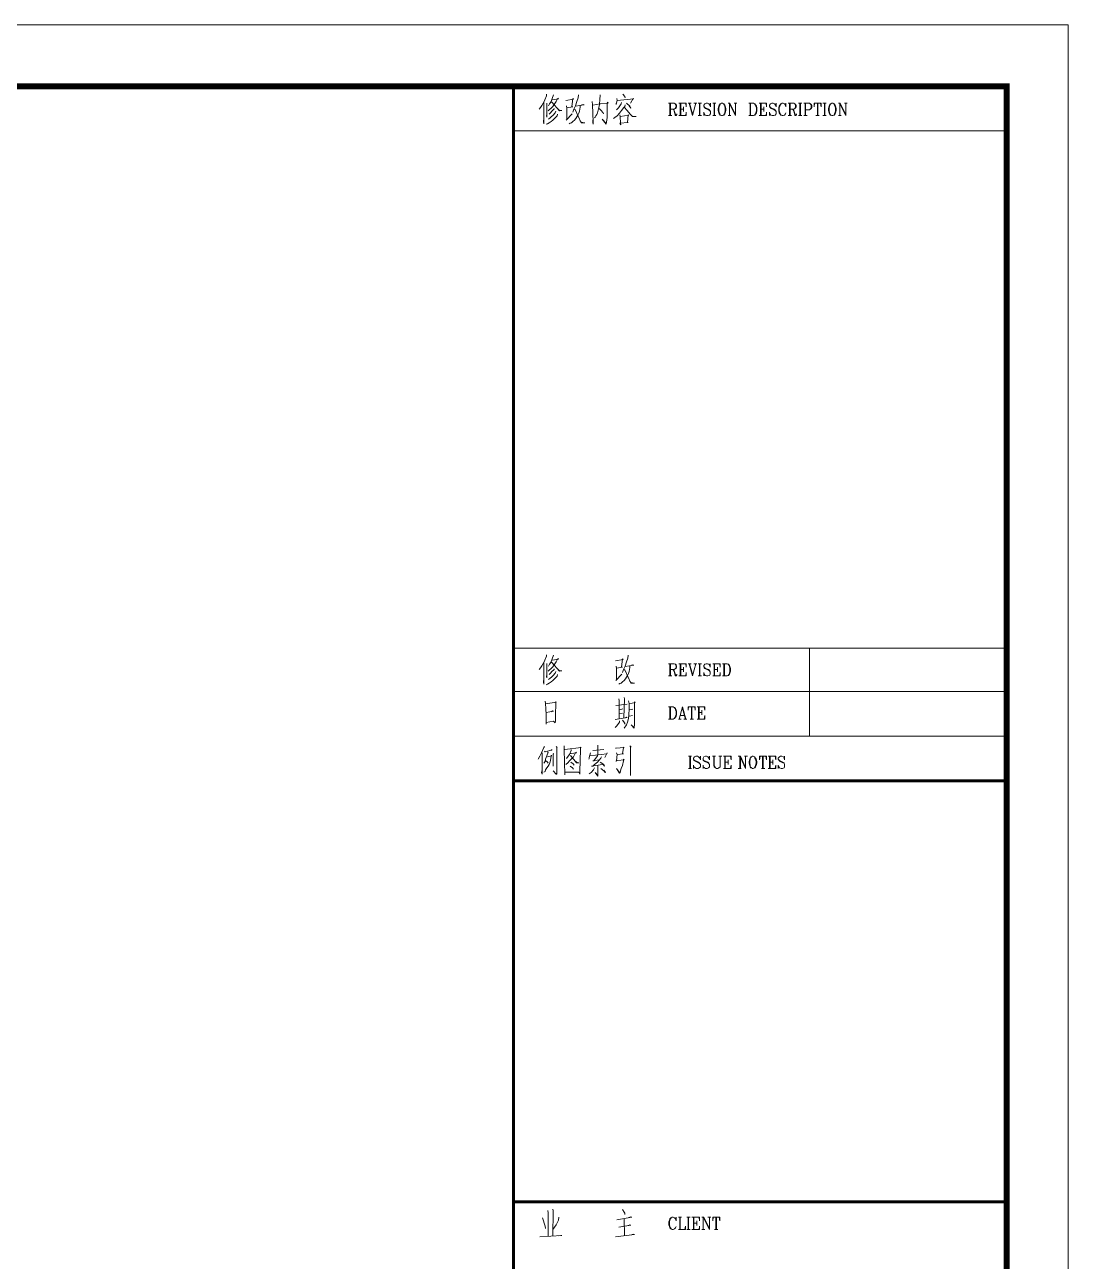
# Model space of a CAD drawing. Extents: x 1332633 to 1595679, y 264824 to 640777.
# Drawn here: x 1393368 to 1401833, y 459457 to 469489 of the extents above; entities that cross this region are included whole.
import ezdxf
from ezdxf.enums import TextEntityAlignment as Align

# ---------------------------------------------------------------- set-up
doc = ezdxf.new("R2010")
doc.units = 0
doc.header["$LTSCALE"] = 1000
doc.header["$MEASUREMENT"] = 0
doc.layers.get('0').update_dxf_attribs({"linetype": 'CONTINUOUS'})
doc.layers.add('_公共_图框', color=4, linetype='CONTINUOUS', lineweight=5)
doc.styles.add('图框文字', font='SIMKAI.TTF')

# ---------------------------------------------------------------- blocks, each defined once
blk = doc.blocks.new('vvxv')
at = {"color": 4, "lineweight": 0}
for points in [[(-4249, 23845), (-4253, 23835), (-4272, 23793), (-4286, 23765), (-4300, 23741)], [(-4267, 23793), (-4267, 23619), (-4272, 23633), (-4267, 23652)], [(-4225, 23798), (-4220, 23798), (-4230, 23769), (-4239, 23741), (-4244, 23722), (-4253, 23708)], [(-4249, 23807), (-4244, 23802), (-4187, 23817), (-4192, 23817), (-4197, 23812)], [(-4154, 23845), (-4145, 23835), (-4149, 23835), (-4149, 23633), (-4149, 23619), (-4154, 23619), (-4178, 23647), (-4154, 23619), (-4149, 23628)], [(-4178, 23788), (-4173, 23784), (-4178, 23784), (-4178, 23685), (-4178, 23699), (-4178, 23708)], [(-4088, 23850), (-4088, 23821), (-4083, 23614), (-4083, 23637), (-3970, 23637), (-3980, 23637), (-3994, 23637)], [(-4083, 23821), (-3951, 23835), (-3956, 23840), (-3956, 23821), (-3961, 23642), (-3961, 23619), (-3970, 23637)], [(-4041, 23788), (-4032, 23788), (-3989, 23793), (-3994, 23798), (-4013, 23760), (-4032, 23741), (-4046, 23727), (-4060, 23713), (-4074, 23699)], [(-4032, 23821), (-4032, 23812), (-4046, 23779), (-4065, 23755), (-4069, 23746)], [(-3876, 23793), (-3881, 23774), (-3885, 23755), (-3885, 23746), (-3890, 23741)], [(-3881, 23769), (-3744, 23784), (-3739, 23793), (-3758, 23755)], [(-3857, 23812), (-3767, 23821)], [(-3815, 23854), (-3815, 23845), (-3815, 23779)], [(-3673, 23831), (-3668, 23831), (-3602, 23835), (-3607, 23840), (-3607, 23835), (-3617, 23784), (-3607, 23784), (-3659, 23779), (-3664, 23793), (-3659, 23779), (-3664, 23727), (-3668, 23722), (-3668, 23727), (-3654, 23732), (-3602, 23736), (-3607, 23741), (-3607, 23727), (-3617, 23689), (-3626, 23666), (-3631, 23647), (-3635, 23633), (-3640, 23628), (-3664, 23666), (-3640, 23633), (-3635, 23637)], [(-3555, 23850), (-3546, 23840), (-3550, 23845), (-3550, 23609), (-3550, 23628), (-3550, 23656)], [(-4225, 23760), (-4192, 23769), (-4192, 23774), (-4197, 23751), (-4201, 23732), (-4206, 23713), (-4211, 23699), (-4220, 23685), (-4230, 23670), (-4239, 23656), (-4244, 23642), (-4253, 23637)], [(-4239, 23732), (-4225, 23718), (-4220, 23708)], [(-4041, 23769), (-4036, 23769), (-3989, 23713), (-3970, 23713), (-3989, 23718), (-3994, 23722)], [(-4041, 23685), (-4022, 23670), (-4013, 23661)], [(-4036, 23718), (-4017, 23703), (-4008, 23694)], [(-3786, 23760), (-3791, 23751), (-3819, 23718), (-3843, 23699), (-3857, 23685), (-3866, 23685), (-3777, 23699)], [(-3819, 23774), (-3819, 23769), (-3848, 23727), (-3857, 23727), (-3805, 23736)], [(-3815, 23694), (-3815, 23685), (-3815, 23604), (-3838, 23633), (-3815, 23609)], [(-3796, 23718), (-3767, 23699), (-3763, 23685), (-3772, 23699)], [(-3079, 23765), (-3055, 23765)], [(-3069, 23666), (-3069, 23765)], [(-3065, 23765), (-3065, 23666)], [(-2989, 23751), (-2984, 23765), (-2984, 23736), (-2989, 23751), (-2999, 23760), (-3008, 23765), (-3022, 23765), (-3032, 23760), (-3041, 23751), (-3041, 23741), (-3036, 23732), (-3032, 23727), (-3022, 23722), (-2999, 23713), (-2994, 23708), (-2984, 23699)], [(-3041, 23741), (-3032, 23732), (-3022, 23727), (-2999, 23718), (-2994, 23713), (-2989, 23708), (-2984, 23699), (-2984, 23680), (-2994, 23670), (-3003, 23666), (-3017, 23666), (-3027, 23670), (-3036, 23680), (-3041, 23694), (-3041, 23666), (-3036, 23680)], [(-2914, 23751), (-2909, 23765), (-2909, 23736), (-2914, 23751), (-2923, 23760), (-2933, 23765), (-2942, 23765), (-2956, 23760), (-2961, 23751), (-2961, 23741), (-2961, 23732), (-2956, 23727), (-2947, 23722), (-2923, 23713), (-2918, 23708), (-2909, 23699)], [(-2961, 23741), (-2956, 23732), (-2947, 23727), (-2923, 23718), (-2918, 23713), (-2914, 23708), (-2909, 23699), (-2909, 23680), (-2918, 23670), (-2928, 23666), (-2942, 23666), (-2951, 23670), (-2961, 23680), (-2961, 23694), (-2961, 23666), (-2961, 23680)], [(-2885, 23765), (-2862, 23765)], [(-2876, 23765), (-2876, 23694), (-2871, 23680), (-2862, 23670), (-2852, 23666), (-2843, 23666), (-2834, 23670), (-2824, 23680), (-2824, 23694), (-2824, 23765)], [(-2871, 23765), (-2871, 23694), (-2867, 23680), (-2862, 23670), (-2852, 23666)], [(-2834, 23765), (-2810, 23765)], [(-2796, 23765), (-2735, 23765), (-2735, 23736), (-2739, 23765)], [(-2796, 23666), (-2735, 23666), (-2735, 23694), (-2739, 23666)], [(-2786, 23666), (-2786, 23765)], [(-2782, 23765), (-2782, 23666)], [(-2782, 23718), (-2758, 23718)], [(-2758, 23736), (-2758, 23699)], [(-2678, 23765), (-2659, 23765)], [(-2664, 23666), (-2664, 23765)], [(-2659, 23755), (-2617, 23666), (-2617, 23765)], [(-2659, 23666), (-2659, 23765), (-2617, 23675)], [(-2626, 23765), (-2602, 23765)], [(-2560, 23765), (-2574, 23760), (-2579, 23751), (-2584, 23741), (-2588, 23722), (-2588, 23708), (-2584, 23689), (-2579, 23680), (-2574, 23670), (-2560, 23666), (-2555, 23666), (-2541, 23670), (-2536, 23680), (-2532, 23689), (-2527, 23708), (-2527, 23722), (-2532, 23741), (-2536, 23751), (-2541, 23760), (-2555, 23765), (-2560, 23765), (-2569, 23760), (-2579, 23751), (-2579, 23741), (-2584, 23722), (-2584, 23708), (-2579, 23689), (-2579, 23680), (-2569, 23670), (-2560, 23666)], [(-2555, 23666), (-2546, 23670), (-2541, 23680), (-2536, 23689), (-2532, 23708), (-2532, 23722), (-2536, 23741), (-2541, 23751), (-2546, 23760), (-2555, 23765)], [(-2499, 23765), (-2503, 23736), (-2503, 23765), (-2447, 23765), (-2447, 23736), (-2452, 23765)], [(-2480, 23666), (-2480, 23765)], [(-2475, 23765), (-2475, 23666)], [(-2433, 23765), (-2371, 23765), (-2371, 23736), (-2376, 23765)], [(-2433, 23666), (-2371, 23666), (-2371, 23694), (-2376, 23666)], [(-2423, 23666), (-2423, 23765)], [(-2418, 23765), (-2418, 23666)], [(-2418, 23718), (-2395, 23718)], [(-2395, 23736), (-2395, 23699)], [(-2305, 23751), (-2301, 23765), (-2301, 23736), (-2305, 23751), (-2310, 23760), (-2324, 23765), (-2334, 23765), (-2343, 23760), (-2352, 23751), (-2352, 23741), (-2348, 23732), (-2343, 23727), (-2338, 23722), (-2315, 23713), (-2305, 23708), (-2301, 23699)], [(-2352, 23741), (-2343, 23732), (-2338, 23727), (-2315, 23718), (-2305, 23713), (-2305, 23708), (-2301, 23699), (-2301, 23680), (-2305, 23670), (-2319, 23666), (-2329, 23666), (-2343, 23670), (-2348, 23680), (-2352, 23694), (-2352, 23666), (-2348, 23680)], [(-3843, 23670), (-3852, 23656), (-3871, 23633), (-3885, 23623)], [(-3791, 23666), (-3767, 23647), (-3758, 23637), (-3753, 23633), (-3767, 23652)], [(-3079, 23666), (-3055, 23666)], [(-2678, 23666), (-2654, 23666)], [(-2489, 23666), (-2461, 23666)]]:
    blk.add_lwpolyline(points, dxfattribs=at)
at = {"layer": '_公共_图框'}
for p, q in [((-4233, 29124), (-4247, 29092)), ((-4232, 29136), (-4233, 29124)), ((-4186, 29102), (-4195, 29078)), ((-4189, 29094), (-4183, 29092)), ((-4175, 29132), (-4186, 29102)), ((-4183, 29092), (-4136, 29100)), ((-4139, 29104), (-4155, 29077)), ((-4136, 29100), (-4139, 29104)), ((-4076, 29086), (-4013, 29096)), ((-4019, 29102), (-4027, 29033)), ((-4013, 29096), (-4019, 29102)), ((-3975, 29108), (-3985, 29077)), ((-3972, 29132), (-3975, 29108)), ((-3797, 29130), (-3799, 29090)), ((-3662, 29102), (-3660, 29086)), ((-3660, 29085), (-3525, 29098)), ((-3613, 29138), (-3596, 29118)), ((-3593, 29106), (-3601, 29124)), ((-3596, 29118), (-3593, 29106)), ((-3530, 29102), (-3552, 29065)), ((-3525, 29098), (-3530, 29102)), ((-4282, 29029), (-4291, 29016)), ((-4271, 29045), (-4282, 29029)), ((-4260, 29065), (-4271, 29045)), ((-4247, 29088), (-4260, 29065)), ((-4254, 29069), (-4254, 28896)), ((-4247, 29092), (-4247, 29088)), ((-4230, 29063), (-4230, 28949)), ((-4210, 29010), (-4219, 29002)), ((-4208, 29057), (-4216, 29043)), ((-4195, 29023), (-4210, 29010)), ((-4206, 29061), (-4208, 29057)), ((-4195, 29078), (-4206, 29061)), ((-4188, 28998), (-4200, 28984)), ((-4195, 29075), (-4189, 29073)), ((-4181, 29037), (-4195, 29023)), ((-4189, 29073), (-4128, 29002)), ((-4172, 29014), (-4188, 28998)), ((-4169, 29053), (-4181, 29037)), ((-4170, 29016), (-4172, 29014)), ((-4169, 29021), (-4170, 29016)), ((-4155, 29077), (-4169, 29053)), ((-4156, 28998), (-4159, 28990)), ((-4128, 29004), (-4136, 29012)), ((-4107, 29004), (-4128, 29004)), ((-4128, 29002), (-4107, 29004)), ((-4070, 29043), (-4066, 29021)), ((-4066, 29025), (-4070, 29043)), ((-4066, 29021), (-4068, 28933)), ((-4019, 29033), (-4066, 29025)), ((-4027, 29033), (-4019, 29033)), ((-4013, 29006), (-4019, 28992)), ((-4007, 29021), (-4013, 29006)), ((-3997, 29043), (-4007, 29021)), ((-4005, 29014), (-4000, 29012)), ((-4000, 29012), (-3951, 28905)), ((-3985, 29077), (-3997, 29043)), ((-3997, 29039), (-3926, 29051)), ((-3964, 29000), (-3970, 28982)), ((-3958, 29031), (-3964, 29000)), ((-3958, 29043), (-3958, 29031)), ((-3934, 29053), (-3947, 29049)), ((-3926, 29051), (-3934, 29053)), ((-3863, 29077), (-3859, 29051)), ((-3859, 29051), (-3854, 28911)), ((-3857, 29047), (-3797, 29057)), ((-3813, 29006), (-3819, 28984)), ((-3807, 29029), (-3813, 29006)), ((-3802, 29053), (-3807, 29029)), ((-3805, 29020), (-3788, 29004)), ((-3799, 29090), (-3802, 29057)), ((-3802, 29057), (-3802, 29053)), ((-3797, 29057), (-3794, 29057)), ((-3794, 29057), (-3733, 29065)), ((-3788, 29004), (-3774, 28988)), ((-3737, 29071), (-3739, 29067)), ((-3739, 29067), (-3739, 29025)), ((-3739, 29025), (-3739, 28990)), ((-3733, 29065), (-3737, 29071)), ((-3668, 29061), (-3662, 29075)), ((-3665, 29063), (-3668, 29053)), ((-3668, 29053), (-3668, 29061)), ((-3662, 29077), (-3665, 29063)), ((-3648, 29027), (-3663, 29010)), ((-3660, 29086), (-3662, 29077)), ((-3626, 29059), (-3648, 29027)), ((-3623, 29004), (-3641, 28982)), ((-3624, 29069), (-3626, 29059)), ((-3604, 29029), (-3623, 29004)), ((-3597, 29037), (-3604, 29029)), ((-3602, 29031), (-3579, 29004)), ((-3594, 29049), (-3597, 29037)), ((-3583, 29063), (-3556, 29039)), ((-3579, 29004), (-3553, 28974)), ((-3549, 29023), (-3561, 29043)), ((-3556, 29039), (-3549, 29023)), ((-3242, 29063), (-3197, 29063)), ((-3231, 29063), (-3231, 28963)), ((-3227, 29063), (-3227, 28963)), ((-3197, 29015), (-3227, 29015)), ((-3208, 29015), (-3200, 29010)), ((-3200, 29010), (-3197, 29005)), ((-3200, 29010), (-3197, 29001)), ((-3197, 29063), (-3185, 29058)), ((-3197, 29063), (-3189, 29058)), ((-3185, 29020), (-3197, 29015)), ((-3189, 29020), (-3197, 29015)), ((-3197, 29005), (-3185, 28972)), ((-3197, 29001), (-3189, 28967)), ((-3189, 29058), (-3185, 29053)), ((-3185, 29025), (-3189, 29020)), ((-3185, 29058), (-3181, 29053)), ((-3185, 29053), (-3181, 29044)), ((-3181, 29034), (-3185, 29025)), ((-3181, 29025), (-3185, 29020)), ((-3181, 29053), (-3178, 29044)), ((-3181, 29044), (-3181, 29034)), ((-3178, 29034), (-3181, 29025)), ((-3178, 29044), (-3178, 29034)), ((-3159, 29063), (-3098, 29063)), ((-3147, 29063), (-3147, 28963)), ((-3143, 29063), (-3143, 28963)), ((-3143, 29015), (-3121, 29015)), ((-3121, 29034), (-3121, 28996)), ((-3098, 29034), (-3101, 29063)), ((-3098, 29063), (-3098, 29034)), ((-3082, 29063), (-3060, 29063)), ((-3075, 29063), (-3048, 28963)), ((-3071, 29063), (-3048, 28977)), ((-3022, 29063), (-3048, 28963)), ((-3037, 29063), (-3014, 29063)), ((-3002, 29063), (-2976, 29063)), ((-2991, 29063), (-2991, 28963)), ((-2987, 29063), (-2987, 28963)), ((-2949, 29058), (-2957, 29048)), ((-2957, 29048), (-2957, 29039)), ((-2957, 29039), (-2953, 29029)), ((-2957, 29039), (-2949, 29029)), ((-2953, 29029), (-2949, 29025)), ((-2938, 29063), (-2949, 29058)), ((-2949, 29029), (-2942, 29025)), ((-2949, 29025), (-2942, 29020)), ((-2942, 29025), (-2919, 29015)), ((-2942, 29020), (-2919, 29010)), ((-2926, 29063), (-2938, 29063)), ((-2915, 29058), (-2926, 29063)), ((-2919, 29015), (-2911, 29010)), ((-2919, 29010), (-2911, 29005)), ((-2907, 29048), (-2915, 29058)), ((-2911, 29010), (-2907, 29005)), ((-2911, 29005), (-2903, 28996)), ((-2907, 29048), (-2903, 29063)), ((-2903, 29034), (-2907, 29048)), ((-2907, 29005), (-2903, 28996)), ((-2903, 29063), (-2903, 29034)), ((-2903, 28996), (-2903, 28977)), ((-2884, 29063), (-2858, 29063)), ((-2873, 29063), (-2873, 28963)), ((-2869, 29063), (-2869, 28963)), ((-2835, 29039), (-2839, 29020)), ((-2839, 29020), (-2839, 29005)), ((-2839, 29005), (-2835, 28986)), ((-2831, 29048), (-2835, 29039)), ((-2831, 29039), (-2835, 29020)), ((-2835, 29020), (-2835, 29005)), ((-2835, 29005), (-2831, 28986)), ((-2824, 29058), (-2831, 29048)), ((-2827, 29048), (-2831, 29039)), ((-2820, 29058), (-2827, 29048)), ((-2812, 29063), (-2824, 29058)), ((-2812, 29063), (-2820, 29058)), ((-2805, 29063), (-2812, 29063)), ((-2793, 29058), (-2805, 29063)), ((-2797, 29058), (-2805, 29063)), ((-2789, 29048), (-2797, 29058)), ((-2785, 29048), (-2793, 29058)), ((-2785, 29039), (-2789, 29048)), ((-2782, 29039), (-2785, 29048)), ((-2782, 29020), (-2785, 29039)), ((-2785, 28986), (-2782, 29005)), ((-2778, 29020), (-2782, 29039)), ((-2782, 29005), (-2782, 29020)), ((-2782, 28986), (-2778, 29005)), ((-2778, 29005), (-2778, 29020)), ((-2759, 29063), (-2744, 29063)), ((-2747, 29063), (-2747, 28963)), ((-2744, 29063), (-2698, 28972)), ((-2744, 29053), (-2698, 28963)), ((-2709, 29063), (-2687, 29063)), ((-2698, 28963), (-2698, 29063)), ((-2591, 29063), (-2553, 29063)), ((-2580, 29063), (-2580, 28963)), ((-2576, 29063), (-2576, 28963)), ((-2553, 29063), (-2542, 29058)), ((-2553, 29063), (-2546, 29058)), ((-2546, 29058), (-2538, 29048)), ((-2542, 29058), (-2534, 29048)), ((-2538, 29048), (-2534, 29039)), ((-2534, 29048), (-2530, 29039)), ((-2534, 29039), (-2530, 29025)), ((-2530, 29001), (-2534, 28986)), ((-2530, 29039), (-2527, 29025)), ((-2530, 29025), (-2530, 29001)), ((-2527, 29001), (-2530, 28986)), ((-2527, 29025), (-2527, 29001)), ((-2508, 29063), (-2447, 29063)), ((-2496, 29063), (-2496, 28963)), ((-2492, 29063), (-2492, 28963)), ((-2492, 29015), (-2469, 29015)), ((-2469, 29034), (-2469, 28996)), ((-2447, 29034), (-2450, 29063)), ((-2447, 29063), (-2447, 29034)), ((-2416, 29058), (-2424, 29048)), ((-2424, 29048), (-2424, 29039)), ((-2424, 29039), (-2416, 29029)), ((-2424, 29039), (-2420, 29029)), ((-2420, 29029), (-2416, 29025)), ((-2405, 29063), (-2416, 29058)), ((-2416, 29029), (-2409, 29025)), ((-2416, 29025), (-2409, 29020)), ((-2409, 29025), (-2386, 29015)), ((-2409, 29020), (-2386, 29010)), ((-2393, 29063), (-2405, 29063)), ((-2382, 29058), (-2393, 29063)), ((-2386, 29015), (-2378, 29010)), ((-2386, 29010), (-2378, 29005)), ((-2374, 29048), (-2382, 29058)), ((-2378, 29010), (-2374, 29005)), ((-2378, 29005), (-2370, 28996)), ((-2374, 29048), (-2370, 29063)), ((-2370, 29034), (-2374, 29048)), ((-2374, 29005), (-2370, 28996)), ((-2370, 29063), (-2370, 29034)), ((-2370, 28996), (-2370, 28977)), ((-2344, 29039), (-2348, 29025)), ((-2348, 29025), (-2348, 29001)), ((-2348, 29001), (-2344, 28986)), ((-2340, 29048), (-2344, 29039)), ((-2340, 29039), (-2344, 29025)), ((-2344, 29025), (-2344, 29001)), ((-2344, 29001), (-2340, 28986)), ((-2332, 29058), (-2340, 29048)), ((-2336, 29048), (-2340, 29039)), ((-2329, 29058), (-2336, 29048)), ((-2321, 29063), (-2332, 29058)), ((-2321, 29063), (-2329, 29058)), ((-2313, 29063), (-2321, 29063)), ((-2302, 29058), (-2313, 29063)), ((-2294, 29048), (-2302, 29058)), ((-2291, 29063), (-2294, 29048)), ((-2294, 29048), (-2291, 29034)), ((-2291, 29034), (-2291, 29063)), ((-2272, 29063), (-2226, 29063)), ((-2260, 29063), (-2260, 28963)), ((-2256, 29063), (-2256, 28963)), ((-2226, 29015), (-2256, 29015)), ((-2237, 29015), (-2230, 29010)), ((-2230, 29010), (-2226, 29005)), ((-2230, 29010), (-2226, 29001)), ((-2226, 29063), (-2214, 29058)), ((-2226, 29063), (-2218, 29058)), ((-2214, 29020), (-2226, 29015)), ((-2218, 29020), (-2226, 29015)), ((-2226, 29005), (-2214, 28972)), ((-2226, 29001), (-2218, 28967)), ((-2218, 29058), (-2214, 29053)), ((-2214, 29025), (-2218, 29020)), ((-2214, 29058), (-2211, 29053)), ((-2214, 29053), (-2211, 29044)), ((-2211, 29034), (-2214, 29025)), ((-2211, 29025), (-2214, 29020)), ((-2211, 29053), (-2207, 29044)), ((-2211, 29044), (-2211, 29034)), ((-2207, 29034), (-2211, 29025)), ((-2207, 29044), (-2207, 29034)), ((-2188, 29063), (-2161, 29063)), ((-2176, 29063), (-2176, 28963)), ((-2173, 29063), (-2173, 28963)), ((-2146, 29063), (-2100, 29063)), ((-2134, 29063), (-2134, 28963)), ((-2131, 29063), (-2131, 28963)), ((-2100, 29010), (-2131, 29010)), ((-2100, 29063), (-2089, 29058)), ((-2100, 29063), (-2093, 29058)), ((-2089, 29015), (-2100, 29010)), ((-2093, 29015), (-2100, 29010)), ((-2093, 29058), (-2089, 29053)), ((-2089, 29020), (-2093, 29015)), ((-2089, 29058), (-2085, 29053)), ((-2089, 29053), (-2085, 29044)), ((-2085, 29029), (-2089, 29020)), ((-2085, 29020), (-2089, 29015)), ((-2085, 29053), (-2081, 29044)), ((-2085, 29044), (-2085, 29029)), ((-2081, 29029), (-2085, 29020)), ((-2081, 29044), (-2081, 29029)), ((-2062, 29063), (-2005, 29063)), ((-2062, 29034), (-2062, 29063)), ((-2058, 29063), (-2062, 29034)), ((-2035, 29063), (-2035, 28963)), ((-2032, 29063), (-2032, 28963)), ((-2005, 29034), (-2009, 29063)), ((-2005, 29063), (-2005, 29034)), ((-1990, 29063), (-1963, 29063)), ((-1978, 29063), (-1978, 28963)), ((-1975, 29063), (-1975, 28963)), ((-1940, 29039), (-1944, 29020)), ((-1944, 29020), (-1944, 29005)), ((-1944, 29005), (-1940, 28986)), ((-1936, 29048), (-1940, 29039)), ((-1936, 29039), (-1940, 29020)), ((-1940, 29020), (-1940, 29005)), ((-1940, 29005), (-1936, 28986)), ((-1929, 29058), (-1936, 29048)), ((-1933, 29048), (-1936, 29039)), ((-1925, 29058), (-1933, 29048)), ((-1917, 29063), (-1929, 29058)), ((-1917, 29063), (-1925, 29058)), ((-1910, 29063), (-1917, 29063)), ((-1898, 29058), (-1910, 29063)), ((-1902, 29058), (-1910, 29063)), ((-1895, 29048), (-1902, 29058)), ((-1891, 29048), (-1898, 29058)), ((-1891, 29039), (-1895, 29048)), ((-1887, 29039), (-1891, 29048)), ((-1887, 29020), (-1891, 29039)), ((-1891, 28986), (-1887, 29005)), ((-1883, 29020), (-1887, 29039)), ((-1887, 29005), (-1887, 29020)), ((-1887, 28986), (-1883, 29005)), ((-1883, 29005), (-1883, 29020)), ((-1864, 29063), (-1849, 29063)), ((-1853, 29063), (-1853, 28963)), ((-1849, 29063), (-1803, 28972)), ((-1849, 29053), (-1803, 28963)), ((-1815, 29063), (-1792, 29063)), ((-1803, 28963), (-1803, 29063)), ((-4257, 28911), (-4254, 28941)), ((-4254, 28896), (-4257, 28911)), ((-4225, 28896), (-4236, 28892)), ((-4232, 28962), (-4230, 28972)), ((-4230, 28949), (-4232, 28962)), ((-4211, 28903), (-4225, 28896)), ((-4203, 28945), (-4216, 28935)), ((-4200, 28984), (-4211, 28974)), ((-4195, 28915), (-4211, 28903)), ((-4191, 28955), (-4203, 28945)), ((-4180, 28925), (-4195, 28915)), ((-4181, 28964), (-4191, 28955)), ((-4178, 28966), (-4181, 28964)), ((-4164, 28941), (-4180, 28925)), ((-4161, 28986), (-4178, 28966)), ((-4147, 28960), (-4164, 28941)), ((-4159, 28990), (-4161, 28986)), ((-4142, 28974), (-4147, 28960)), ((-4073, 28925), (-4024, 28978)), ((-4040, 28901), (-4049, 28897)), ((-4030, 28905), (-4040, 28901)), ((-4018, 28915), (-4030, 28905)), ((-4005, 28925), (-4018, 28915)), ((-3994, 28939), (-4005, 28925)), ((-3985, 28953), (-3994, 28939)), ((-3977, 28966), (-3985, 28953)), ((-3970, 28982), (-3977, 28966)), ((-3950, 28909), (-3958, 28921)), ((-3951, 28905), (-3922, 28903)), ((-3922, 28903), (-3950, 28909)), ((-3857, 28903), (-3855, 28929)), ((-3854, 28892), (-3857, 28903)), ((-3854, 28911), (-3854, 28892)), ((-3837, 28951), (-3843, 28945)), ((-3832, 28960), (-3837, 28951)), ((-3824, 28972), (-3832, 28960)), ((-3819, 28984), (-3824, 28972)), ((-3781, 28933), (-3748, 28899)), ((-3747, 28894), (-3781, 28933)), ((-3774, 28988), (-3769, 28976)), ((-3769, 28976), (-3772, 28984)), ((-3748, 28899), (-3745, 28919)), ((-3745, 28909), (-3747, 28894)), ((-3744, 28927), (-3745, 28909)), ((-3741, 28949), (-3744, 28927)), ((-3739, 28990), (-3741, 28986)), ((-3741, 28986), (-3741, 28953)), ((-3741, 28953), (-3741, 28949)), ((-3679, 28947), (-3690, 28939)), ((-3660, 28962), (-3679, 28947)), ((-3641, 28982), (-3660, 28962)), ((-3638, 28968), (-3635, 28956)), ((-3637, 28901), (-3571, 28907)), ((-3630, 28888), (-3637, 28901)), ((-3635, 28956), (-3632, 28901)), ((-3564, 28966), (-3634, 28956)), ((-3632, 28901), (-3630, 28888)), ((-3575, 28907), (-3569, 28970)), ((-3571, 28907), (-3575, 28907)), ((-3569, 28970), (-3564, 28966)), ((-3553, 28974), (-3534, 28955)), ((-3536, 28958), (-3549, 28970)), ((-3506, 28956), (-3536, 28958)), ((-3534, 28955), (-3506, 28956)), ((-3242, 28963), (-3216, 28963)), ((-3189, 28967), (-3185, 28963)), ((-3185, 28972), (-3181, 28967)), ((-3185, 28963), (-3178, 28963)), ((-3181, 28967), (-3178, 28967)), ((-3178, 28967), (-3174, 28972)), ((-3178, 28963), (-3174, 28972)), ((-3174, 28972), (-3174, 28977)), ((-3159, 28963), (-3098, 28963)), ((-3098, 28991), (-3101, 28963)), ((-3098, 28963), (-3098, 28991)), ((-3002, 28963), (-2976, 28963)), ((-2957, 28991), (-2957, 28963)), ((-2953, 28977), (-2957, 28991)), ((-2957, 28963), (-2953, 28977)), ((-2945, 28967), (-2953, 28977)), ((-2934, 28963), (-2945, 28967)), ((-2922, 28963), (-2934, 28963)), ((-2911, 28967), (-2922, 28963)), ((-2903, 28977), (-2911, 28967)), ((-2884, 28963), (-2858, 28963)), ((-2835, 28986), (-2831, 28977)), ((-2831, 28986), (-2827, 28977)), ((-2831, 28977), (-2824, 28967)), ((-2827, 28977), (-2820, 28967)), ((-2824, 28967), (-2812, 28963)), ((-2820, 28967), (-2812, 28963)), ((-2812, 28963), (-2805, 28963)), ((-2805, 28963), (-2793, 28967)), ((-2805, 28963), (-2797, 28967)), ((-2797, 28967), (-2789, 28977)), ((-2793, 28967), (-2785, 28977)), ((-2789, 28977), (-2785, 28986)), ((-2785, 28977), (-2782, 28986)), ((-2759, 28963), (-2736, 28963)), ((-2553, 28963), (-2591, 28963)), ((-2542, 28967), (-2553, 28963)), ((-2546, 28967), (-2553, 28963)), ((-2538, 28977), (-2546, 28967)), ((-2534, 28977), (-2542, 28967)), ((-2534, 28986), (-2538, 28977)), ((-2530, 28986), (-2534, 28977)), ((-2508, 28963), (-2447, 28963)), ((-2447, 28991), (-2450, 28963)), ((-2447, 28963), (-2447, 28991)), ((-2424, 28991), (-2424, 28963)), ((-2420, 28977), (-2424, 28991)), ((-2424, 28963), (-2420, 28977)), ((-2412, 28967), (-2420, 28977)), ((-2401, 28963), (-2412, 28967)), ((-2389, 28963), (-2401, 28963)), ((-2378, 28967), (-2389, 28963)), ((-2370, 28977), (-2378, 28967)), ((-2344, 28986), (-2340, 28977)), ((-2340, 28986), (-2336, 28977)), ((-2340, 28977), (-2332, 28967)), ((-2336, 28977), (-2329, 28967)), ((-2332, 28967), (-2321, 28963)), ((-2329, 28967), (-2321, 28963)), ((-2321, 28963), (-2313, 28963)), ((-2313, 28963), (-2302, 28967)), ((-2302, 28967), (-2294, 28977)), ((-2294, 28977), (-2291, 28986)), ((-2272, 28963), (-2245, 28963)), ((-2218, 28967), (-2214, 28963)), ((-2214, 28972), (-2211, 28967)), ((-2214, 28963), (-2207, 28963)), ((-2211, 28967), (-2207, 28967)), ((-2207, 28967), (-2203, 28972)), ((-2207, 28963), (-2203, 28972)), ((-2203, 28972), (-2203, 28977)), ((-2188, 28963), (-2161, 28963)), ((-2146, 28963), (-2119, 28963)), ((-2047, 28963), (-2020, 28963)), ((-1990, 28963), (-1963, 28963)), ((-1940, 28986), (-1936, 28977)), ((-1936, 28986), (-1933, 28977)), ((-1936, 28977), (-1929, 28967)), ((-1933, 28977), (-1925, 28967)), ((-1929, 28967), (-1917, 28963)), ((-1925, 28967), (-1917, 28963)), ((-1917, 28963), (-1910, 28963)), ((-1910, 28963), (-1898, 28967)), ((-1910, 28963), (-1902, 28967)), ((-1902, 28967), (-1895, 28977)), ((-1898, 28967), (-1891, 28977)), ((-1895, 28977), (-1891, 28986)), ((-1891, 28977), (-1887, 28986)), ((-1864, 28963), (-1841, 28963)), ((-500, 28838), (-4500, 28838)), ((-4500, 24641), (-500, 24641)), ((-4232, 24589), (-4233, 24578)), ((-4175, 24586), (-4186, 24556)), ((-3569, 24586), (-3572, 24562)), ((-2100, 24641), (-2100, 23929)), ((-4282, 24483), (-4291, 24469)), ((-4271, 24499), (-4282, 24483)), ((-4260, 24519), (-4271, 24499)), ((-4247, 24542), (-4260, 24519)), ((-4254, 24522), (-4254, 24349)), ((-4233, 24578), (-4247, 24546)), ((-4247, 24546), (-4247, 24542)), ((-4230, 24517), (-4230, 24402)), ((-4208, 24511), (-4216, 24497)), ((-4206, 24515), (-4208, 24511)), ((-4195, 24532), (-4206, 24515)), ((-4186, 24556), (-4195, 24532)), ((-4195, 24528), (-4189, 24526)), ((-4181, 24491), (-4195, 24477)), ((-4189, 24548), (-4183, 24546)), ((-4189, 24526), (-4128, 24456)), ((-4183, 24546), (-4136, 24554)), ((-4169, 24507), (-4181, 24491)), ((-4155, 24530), (-4169, 24507)), ((-4139, 24558), (-4155, 24530)), ((-4136, 24554), (-4139, 24558)), ((-3673, 24540), (-3610, 24550)), ((-3667, 24497), (-3664, 24475)), ((-3664, 24479), (-3667, 24497)), ((-3616, 24487), (-3664, 24479)), ((-3616, 24556), (-3624, 24487)), ((-3624, 24487), (-3616, 24487)), ((-3610, 24550), (-3616, 24556)), ((-3594, 24497), (-3604, 24475)), ((-3582, 24530), (-3594, 24497)), ((-3594, 24493), (-3523, 24505)), ((-3572, 24562), (-3582, 24530)), ((-3555, 24485), (-3561, 24454)), ((-3555, 24497), (-3555, 24485)), ((-3531, 24507), (-3544, 24503)), ((-3523, 24505), (-3531, 24507)), ((-3242, 24516), (-3197, 24516)), ((-3231, 24516), (-3231, 24417)), ((-3227, 24516), (-3227, 24417)), ((-3197, 24516), (-3189, 24512)), ((-3197, 24516), (-3185, 24512)), ((-3189, 24512), (-3185, 24507)), ((-3185, 24478), (-3189, 24474)), ((-3185, 24512), (-3181, 24507)), ((-3185, 24507), (-3181, 24497)), ((-3181, 24488), (-3185, 24478)), ((-3181, 24478), (-3185, 24474)), ((-3181, 24507), (-3178, 24497)), ((-3181, 24497), (-3181, 24488)), ((-3178, 24488), (-3181, 24478)), ((-3178, 24497), (-3178, 24488)), ((-3159, 24516), (-3098, 24516)), ((-3147, 24516), (-3147, 24417)), ((-3143, 24516), (-3143, 24417)), ((-3121, 24488), (-3121, 24450)), ((-3098, 24488), (-3102, 24516)), ((-3098, 24516), (-3098, 24488)), ((-3082, 24516), (-3060, 24516)), ((-3075, 24516), (-3048, 24417)), ((-3071, 24516), (-3048, 24431)), ((-3022, 24516), (-3048, 24417)), ((-3037, 24516), (-3014, 24516)), ((-3003, 24516), (-2976, 24516)), ((-2991, 24516), (-2991, 24417)), ((-2987, 24516), (-2987, 24417)), ((-2949, 24512), (-2957, 24502)), ((-2957, 24502), (-2957, 24493)), ((-2957, 24493), (-2953, 24483)), ((-2957, 24493), (-2949, 24483)), ((-2953, 24483), (-2949, 24478)), ((-2938, 24516), (-2949, 24512)), ((-2949, 24483), (-2942, 24478)), ((-2949, 24478), (-2942, 24474)), ((-2942, 24478), (-2919, 24469)), ((-2926, 24516), (-2938, 24516)), ((-2915, 24512), (-2926, 24516)), ((-2907, 24502), (-2915, 24512)), ((-2907, 24502), (-2904, 24516)), ((-2904, 24488), (-2907, 24502)), ((-2904, 24516), (-2904, 24488)), ((-2884, 24516), (-2824, 24516)), ((-2873, 24516), (-2873, 24417)), ((-2869, 24516), (-2869, 24417)), ((-2846, 24488), (-2846, 24450)), ((-2824, 24488), (-2827, 24516)), ((-2824, 24516), (-2824, 24488)), ((-2805, 24516), (-2766, 24516)), ((-2793, 24516), (-2793, 24417)), ((-2789, 24516), (-2789, 24417)), ((-2766, 24516), (-2755, 24512)), ((-2766, 24516), (-2759, 24512)), ((-2759, 24512), (-2751, 24502)), ((-2755, 24512), (-2748, 24502)), ((-2751, 24502), (-2748, 24493)), ((-2748, 24502), (-2744, 24493)), ((-2748, 24493), (-2744, 24478)), ((-2744, 24493), (-2740, 24478)), ((-2744, 24478), (-2744, 24455)), ((-2740, 24478), (-2740, 24455)), ((-4257, 24365), (-4254, 24395)), ((-4232, 24416), (-4230, 24426)), ((-4230, 24402), (-4232, 24416)), ((-4210, 24463), (-4219, 24456)), ((-4203, 24399), (-4216, 24389)), ((-4200, 24438), (-4211, 24428)), ((-4195, 24477), (-4210, 24463)), ((-4191, 24408), (-4203, 24399)), ((-4188, 24452), (-4200, 24438)), ((-4180, 24379), (-4195, 24369)), ((-4181, 24418), (-4191, 24408)), ((-4172, 24467), (-4188, 24452)), ((-4178, 24420), (-4181, 24418)), ((-4164, 24395), (-4180, 24379)), ((-4161, 24440), (-4178, 24420)), ((-4170, 24469), (-4172, 24467)), ((-4169, 24475), (-4170, 24469)), ((-4147, 24414), (-4164, 24395)), ((-4159, 24444), (-4161, 24440)), ((-4156, 24452), (-4159, 24444)), ((-4142, 24428), (-4147, 24414)), ((-4128, 24458), (-4136, 24465)), ((-4107, 24458), (-4128, 24458)), ((-4128, 24456), (-4107, 24458)), ((-3670, 24379), (-3621, 24432)), ((-3664, 24475), (-3665, 24387)), ((-3610, 24460), (-3616, 24446)), ((-3602, 24379), (-3615, 24369)), ((-3604, 24475), (-3610, 24460)), ((-3602, 24467), (-3597, 24465)), ((-3591, 24393), (-3602, 24379)), ((-3597, 24465), (-3549, 24359)), ((-3582, 24406), (-3591, 24393)), ((-3574, 24420), (-3582, 24406)), ((-3568, 24436), (-3574, 24420)), ((-3561, 24454), (-3568, 24436)), ((-3242, 24417), (-3216, 24417)), ((-3197, 24469), (-3227, 24469)), ((-3208, 24469), (-3201, 24464)), ((-3201, 24464), (-3197, 24459)), ((-3201, 24464), (-3197, 24455)), ((-3189, 24474), (-3197, 24469)), ((-3185, 24474), (-3197, 24469)), ((-3197, 24459), (-3185, 24426)), ((-3197, 24455), (-3189, 24421)), ((-3189, 24421), (-3185, 24417)), ((-3185, 24426), (-3181, 24421)), ((-3185, 24417), (-3178, 24417)), ((-3181, 24421), (-3178, 24421)), ((-3178, 24421), (-3174, 24426)), ((-3178, 24417), (-3174, 24426)), ((-3174, 24426), (-3174, 24431)), ((-3159, 24417), (-3098, 24417)), ((-3143, 24469), (-3121, 24469)), ((-3098, 24445), (-3102, 24417)), ((-3098, 24417), (-3098, 24445)), ((-3003, 24417), (-2976, 24417)), ((-2957, 24445), (-2957, 24417)), ((-2953, 24431), (-2957, 24445)), ((-2957, 24417), (-2953, 24431)), ((-2946, 24421), (-2953, 24431)), ((-2934, 24417), (-2946, 24421)), ((-2942, 24474), (-2919, 24464)), ((-2923, 24417), (-2934, 24417)), ((-2911, 24421), (-2923, 24417)), ((-2919, 24469), (-2911, 24464)), ((-2919, 24464), (-2911, 24459)), ((-2911, 24464), (-2907, 24459)), ((-2911, 24459), (-2904, 24450)), ((-2904, 24431), (-2911, 24421)), ((-2907, 24459), (-2904, 24450)), ((-2904, 24450), (-2904, 24431)), ((-2884, 24417), (-2824, 24417)), ((-2869, 24469), (-2846, 24469)), ((-2824, 24445), (-2827, 24417)), ((-2824, 24417), (-2824, 24445)), ((-2766, 24417), (-2805, 24417)), ((-2755, 24421), (-2766, 24417)), ((-2759, 24421), (-2766, 24417)), ((-2751, 24431), (-2759, 24421)), ((-2748, 24431), (-2755, 24421)), ((-2748, 24440), (-2751, 24431)), ((-2744, 24455), (-2748, 24440)), ((-2744, 24440), (-2748, 24431)), ((-2740, 24455), (-2744, 24440)), ((-4500, 24291), (-500, 24291)), ((-4254, 24349), (-4257, 24365)), ((-4225, 24349), (-4236, 24345)), ((-4225, 24349), (-4236, 24345)), ((-4211, 24357), (-4225, 24349)), ((-4195, 24369), (-4211, 24357)), ((-3637, 24355), (-3646, 24351)), ((-3627, 24359), (-3637, 24355)), ((-3615, 24369), (-3627, 24359)), ((-3547, 24363), (-3555, 24375)), ((-3549, 24359), (-3519, 24357)), ((-3519, 24357), (-3547, 24363)), ((-4243, 24212), (-4240, 24192)), ((-4240, 24192), (-4238, 24149)), ((-4155, 24204), (-4238, 24190)), ((-4156, 24210), (-4155, 24204)), ((-4156, 24171), (-4156, 24210)), ((-3671, 24176), (-3579, 24188)), ((-3646, 24230), (-3643, 24218)), ((-3643, 24218), (-3643, 24070)), ((-3599, 24230), (-3604, 24076)), ((-3602, 24241), (-3599, 24230)), ((-3566, 24214), (-3561, 24192)), ((-3561, 24190), (-3514, 24200)), ((-3561, 24192), (-3561, 24149)), ((-3519, 24206), (-3519, 24145)), ((-3514, 24200), (-3519, 24206)), ((-4238, 24149), (-4236, 24104)), ((-4236, 24119), (-4175, 24131)), ((-4236, 24104), (-4236, 24098)), ((-4236, 24098), (-4236, 24066)), ((-4181, 24133), (-4195, 24125)), ((-4175, 24131), (-4181, 24133)), ((-4159, 24078), (-4158, 24123)), ((-4159, 24054), (-4159, 24078)), ((-4158, 24123), (-4156, 24171)), ((-3676, 24064), (-3579, 24080)), ((-3641, 24143), (-3613, 24149)), ((-3640, 24110), (-3615, 24115)), ((-3583, 24082), (-3590, 24076)), ((-3579, 24080), (-3583, 24082)), ((-3563, 24102), (-3566, 24072)), ((-3561, 24149), (-3563, 24102)), ((-3563, 24090), (-3560, 24090)), ((-3560, 24141), (-3533, 24147)), ((-3560, 24090), (-3534, 24096)), ((-3519, 24145), (-3519, 24141)), ((-3519, 24141), (-3517, 24053)), ((-3242, 24166), (-3204, 24166)), ((-3231, 24166), (-3231, 24066)), ((-3227, 24166), (-3227, 24066)), ((-3204, 24166), (-3193, 24162)), ((-3204, 24166), (-3197, 24162)), ((-3197, 24162), (-3189, 24152)), ((-3189, 24081), (-3197, 24071)), ((-3193, 24162), (-3185, 24152)), ((-3185, 24081), (-3193, 24071)), ((-3189, 24152), (-3185, 24143)), ((-3185, 24090), (-3189, 24081)), ((-3185, 24152), (-3181, 24143)), ((-3185, 24143), (-3181, 24128)), ((-3181, 24105), (-3185, 24090)), ((-3181, 24090), (-3185, 24081)), ((-3181, 24143), (-3178, 24128)), ((-3181, 24128), (-3181, 24105)), ((-3178, 24105), (-3181, 24090)), ((-3178, 24128), (-3178, 24105)), ((-3155, 24066), (-3128, 24166)), ((-3147, 24095), (-3113, 24095)), ((-3128, 24166), (-3102, 24066)), ((-3128, 24152), (-3105, 24066)), ((-3082, 24166), (-3025, 24166)), ((-3082, 24138), (-3082, 24166)), ((-3079, 24166), (-3082, 24138)), ((-3056, 24166), (-3056, 24066)), ((-3052, 24166), (-3052, 24066)), ((-3025, 24138), (-3029, 24166)), ((-3025, 24166), (-3025, 24138)), ((-3010, 24166), (-2949, 24166)), ((-2999, 24166), (-2999, 24066)), ((-2995, 24166), (-2995, 24066)), ((-2995, 24119), (-2972, 24119)), ((-2972, 24138), (-2972, 24100)), ((-2949, 24138), (-2953, 24166)), ((-2949, 24095), (-2953, 24066)), ((-2949, 24166), (-2949, 24138)), ((-2949, 24066), (-2949, 24095)), ((-4236, 24066), (-4236, 24025)), ((-4236, 24039), (-4175, 24051)), ((-4236, 24025), (-4236, 24039)), ((-4175, 24051), (-4162, 24037)), ((-4162, 24037), (-4159, 24054)), ((-3665, 24009), (-3676, 23999)), ((-3654, 24023), (-3665, 24009)), ((-3641, 24043), (-3654, 24023)), ((-3640, 24053), (-3641, 24043)), ((-3615, 24058), (-3597, 24035)), ((-3597, 24025), (-3604, 24043)), ((-3583, 24021), (-3601, 23992)), ((-3597, 24035), (-3597, 24025)), ((-3574, 24041), (-3583, 24021)), ((-3566, 24072), (-3574, 24041)), ((-3545, 24019), (-3523, 24001)), ((-3522, 23993), (-3545, 24019)), ((-3520, 23999), (-3522, 23993)), ((-3519, 24019), (-3520, 23999)), ((-3517, 24053), (-3519, 24019)), ((-3204, 24066), (-3242, 24066)), ((-3193, 24071), (-3204, 24066)), ((-3197, 24071), (-3204, 24066)), ((-3162, 24066), (-3140, 24066)), ((-3117, 24066), (-3094, 24066)), ((-3067, 24066), (-3041, 24066)), ((-3010, 24066), (-2949, 24066)), ((-4221, 20079), (-4218, 20061)), ((-4181, 20092), (-4178, 20076)), ((-4178, 20076), (-4181, 19872)), ((-3615, 20088), (-3602, 20067)), ((-3602, 20067), (-3597, 20057)), ((-4265, 20020), (-4243, 19954)), ((-4218, 20061), (-4218, 19870)), ((-4155, 19964), (-4180, 19925)), ((-4134, 20002), (-4155, 19964)), ((-4131, 20027), (-4134, 20002)), ((-3662, 20004), (-3541, 20027)), ((-3601, 20012), (-3599, 19878)), ((-3597, 20057), (-3596, 20047)), ((-3556, 19964), (-3571, 19958)), ((-3549, 20029), (-3563, 20023)), ((-3549, 19962), (-3556, 19964)), ((-3541, 20027), (-3549, 20029)), ((-3235, 20001), (-3239, 19987)), ((-3239, 19987), (-3239, 19963)), ((-3231, 20011), (-3235, 20001)), ((-3231, 20001), (-3235, 19987)), ((-3235, 19987), (-3235, 19963)), ((-3223, 20020), (-3231, 20011)), ((-3227, 20011), (-3231, 20001)), ((-3220, 20020), (-3227, 20011)), ((-3212, 20025), (-3223, 20020)), ((-3212, 20025), (-3220, 20020)), ((-3204, 20025), (-3212, 20025)), ((-3193, 20020), (-3204, 20025)), ((-3185, 20011), (-3193, 20020)), ((-3181, 20025), (-3185, 20011)), ((-3185, 20011), (-3181, 19997)), ((-3181, 19997), (-3181, 20025)), ((-3162, 20025), (-3136, 20025)), ((-3151, 20025), (-3151, 19925)), ((-3147, 20025), (-3147, 19925)), ((-3094, 20025), (-3067, 20025)), ((-3082, 20025), (-3082, 19925)), ((-3079, 20025), (-3079, 19925)), ((-3052, 20025), (-2991, 20025)), ((-3041, 20025), (-3041, 19925)), ((-3037, 20025), (-3037, 19925)), ((-3037, 19978), (-3014, 19978)), ((-3014, 19997), (-3014, 19958)), ((-2991, 19997), (-2995, 20025)), ((-2991, 20025), (-2991, 19997)), ((-2972, 20025), (-2957, 20025)), ((-2961, 20025), (-2961, 19925)), ((-2957, 20025), (-2911, 19935)), ((-2957, 20016), (-2911, 19925)), ((-2923, 20025), (-2900, 20025)), ((-2911, 19925), (-2911, 20025)), ((-2881, 20025), (-2884, 19997)), ((-2884, 19997), (-2884, 20025)), ((-2884, 20025), (-2827, 20025)), ((-2858, 20025), (-2858, 19925)), ((-2854, 20025), (-2854, 19925)), ((-2827, 19997), (-2831, 20025)), ((-2827, 20025), (-2827, 19997)), ((-4287, 19866), (-4109, 19876)), ((-4243, 19954), (-4240, 19933)), ((-4117, 19878), (-4134, 19874)), ((-4109, 19876), (-4117, 19878)), ((-3673, 19866), (-3519, 19886)), ((-3646, 19945), (-3549, 19962)), ((-3527, 19888), (-3541, 19884)), ((-3519, 19886), (-3527, 19888)), ((-3239, 19963), (-3235, 19949)), ((-3235, 19963), (-3231, 19949)), ((-3235, 19949), (-3231, 19939)), ((-3231, 19949), (-3227, 19939)), ((-3231, 19939), (-3223, 19930)), ((-3227, 19939), (-3220, 19930)), ((-3223, 19930), (-3212, 19925)), ((-3220, 19930), (-3212, 19925)), ((-3212, 19925), (-3204, 19925)), ((-3204, 19925), (-3193, 19930)), ((-3193, 19930), (-3185, 19939)), ((-3185, 19939), (-3181, 19949)), ((-3162, 19925), (-3105, 19925)), ((-3105, 19954), (-3109, 19925)), ((-3105, 19925), (-3105, 19954)), ((-3094, 19925), (-3067, 19925)), ((-3052, 19925), (-2991, 19925)), ((-2991, 19954), (-2995, 19925)), ((-2991, 19925), (-2991, 19954)), ((-2972, 19925), (-2949, 19925)), ((-2869, 19925), (-2843, 19925))]:
    blk.add_line(p, q, dxfattribs=at)
blk.add_lwpolyline([(-63000, 0), (0, 0), (0, 29700), (-63000, 29700)], close=True, dxfattribs=at)
at = {"layer": '_公共_图框', "const_width": 50}
blk.add_lwpolyline([(-61750, 500), (-500, 500), (-500, 29200), (-61750, 29200)], close=True, dxfattribs=at)
at = {"layer": '_公共_图框', "const_width": 25}
for points in [[(-4500, 29200), (-4500, 500)], [(-500, 29200), (-4500, 29200)], [(-500, 23566), (-4500, 23566)], [(-4500, 20150), (-500, 20150)]]:
    blk.add_lwpolyline(points, dxfattribs=at)
at = {"layer": '_公共_图框'}
blk.add_lwpolyline([(-500, 23929), (-4500, 23929)], dxfattribs=at)
at = {"layer": '_公共_图框', "style": '图框文字'}
for tag, height, p in [('建设单位', 250, (-2500, 19150)), ('合作单位', 250, (-2527, 16842)), ('项目名称', 250, (-2500, 15150)), ('项目编号', 250, (-2500, 13150)), ('建筑', 175, (-1300, 2800)), ('方案深化', 175, (-1300, 2450)), ('1:100', 175, (-1300, 2100)), ('20090705', 175, (-1300, 1750)), ('图号', 175, (-1300, 1225))]:
    blk.add_attdef(tag, text='', height=height, dxfattribs=at).set_placement(p, align=Align.MIDDLE_CENTER)

msp = doc.modelspace()

# ---------------------------------------------------------------- block references
msp.add_blockref('vvxv', (1401833, 439789))

doc.saveas('drawing.dxf')
